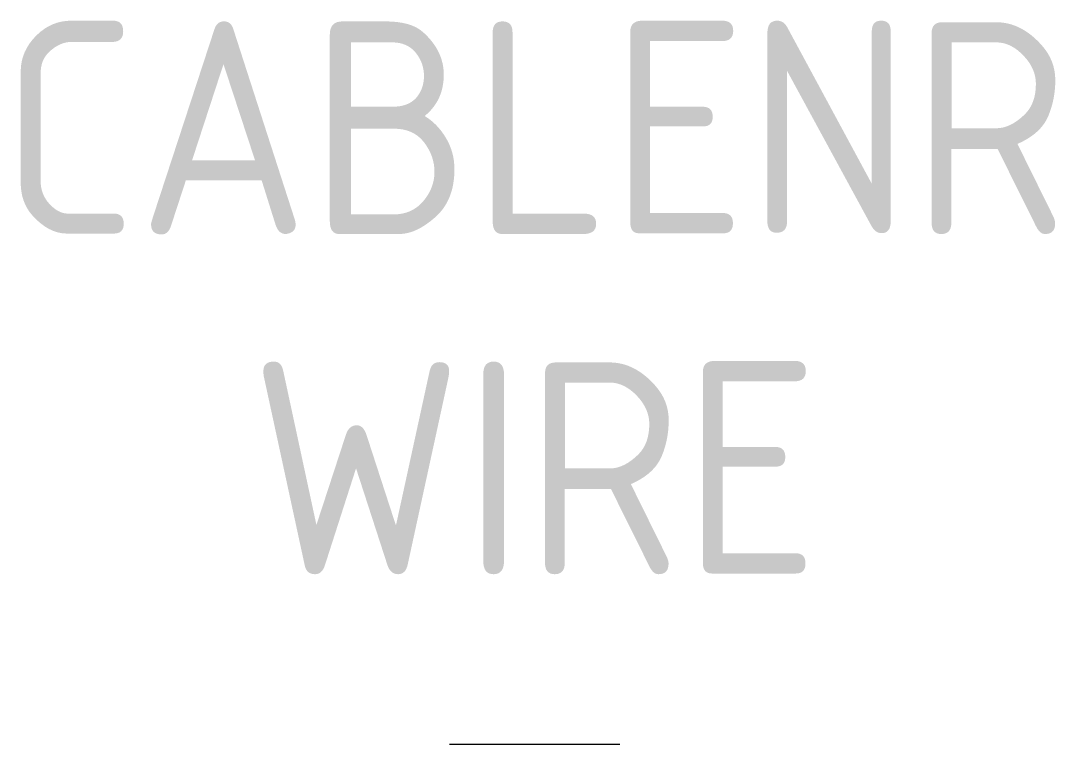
# Model space of a CAD drawing. Extents: x 70 to 82.1, y 116 to 124.5.
import ezdxf
from ezdxf.enums import TextEntityAlignment as Align

# ---------------------------------------------------------------- set-up
doc = ezdxf.new("R2010")
doc.units = 0
doc.header["$LTSCALE"] = 0.2
doc.layers.get('0').update_dxf_attribs({"linetype": 'CONTINUOUS'})
doc.layers.add('T2', color=1, linetype='CONTINUOUS')
doc.styles.get("Standard").update_dxf_attribs({"font": 'ISO'})

msp = doc.modelspace()

# ---------------------------------------------------------------- linework, layer by layer
at = {"color": 0, "linetype": 'CONTINUOUS'}
msp.add_line((75, 116), (77, 116), dxfattribs=at)

# ---------------------------------------------------------------- texts
at = {"layer": 'T2', "color": 0, "linetype": 'CONTINUOUS'}
for tag, p in [('CABLENR', (76, 122)), ('WIRE', (76, 118))]:
    msp.add_attdef(tag, text='   ', height=2.5, dxfattribs=at).set_placement(p, align=Align.CENTER)

doc.saveas('drawing.dxf')
